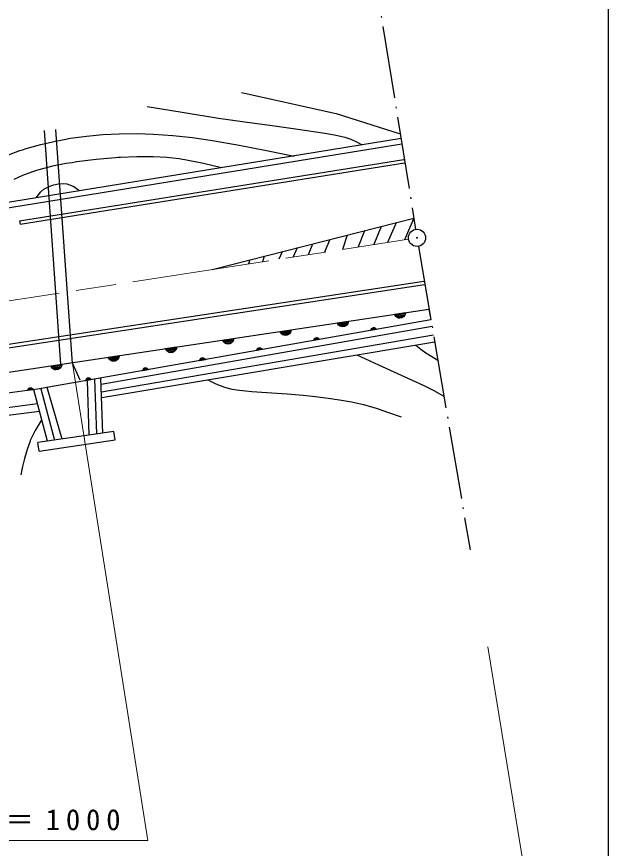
# Model space of a CAD drawing. Units: millimetres, scale not verified. Extents: x -1250 to 680000, y -1250 to 380000.
# Drawn here: x 527384 to 579000, y 245796 to 318302 of the extents above; entities that cross this region are included whole.
import ezdxf

# ---------------------------------------------------------------- set-up
doc = ezdxf.new("R2010")
doc.units = ezdxf.units.MM
doc.header["$LTSCALE"] = 1000
doc.linetypes.add('CHAIN', pattern=[18.5, 12, -1.5, 3.5, -1.5])
doc.linetypes.add('USER1', pattern=[8, 6.295082, -0.786885, 0.131148, -0.786885])
for name, color, linetype, lineweight in [('M-BGD', 7, 'Continuous', 25), ('M-BMK', 2, 'CHAIN', 13), ('M-BMK-OTRS', 5, 'Continuous', 25), ('M-BMK-SRVR', 3, 'Continuous', 25), ('M-OTRS', 6, 'Continuous', 25), ('M-STR-HTXT', 7, 'Continuous', 13), ('M-STR-STR3', 7, 'Continuous', 25), ('M-STR-STRC', 7, 'Continuous', 25), ('M-TTL-BAND', 7, 'Continuous', 25)]:
    doc.layers.add(name, color=color, linetype=linetype, lineweight=lineweight)
doc.styles.add('ＭＳ ゴシック', font='')
doc.styles.get('ＭＳ ゴシック').set_extended_font_data('MS Gothic')

msp = doc.modelspace()

# ---------------------------------------------------------------- linework, layer by layer
at = {"layer": 'M-BGD', "linetype": 'USER1'}
for p, q in [((558059, 325340), (562189, 299757)), ((562434, 298277), (566943, 271806))]:
    msp.add_line(p, q, dxfattribs=at)
at = {"layer": 'M-BGD'}
for p, q in [((546990, 311694), (555247, 309852)), ((538777, 310471), (541821, 309962)), ((541821, 309962), (544992, 309464)), ((555247, 309852), (560847, 308071)), ((544992, 309464), (547293, 309135)), ((547293, 309135), (549682, 308802)), ((531254, 287991), (529803, 308388)), ((532252, 288062), (530800, 308458)), ((549682, 308802), (551918, 308480)), ((551918, 308480), (554257, 308140)), ((560912, 307666), (487668, 295779)), ((529499, 307158), (530787, 307457)), ((530787, 307457), (531395, 307576)), ((531395, 307576), (532083, 307695)), ((532083, 307695), (533488, 307887)), ((533488, 307887), (534904, 308017)), ((534904, 308017), (536328, 308088)), ((536328, 308088), (537896, 308100)), ((537896, 308100), (538609, 308084)), ((538609, 308084), (539321, 308055)), ((539321, 308055), (541021, 307935)), ((541021, 307935), (542714, 307753)), ((542714, 307753), (544641, 307481)), ((544641, 307481), (546801, 307111)), ((554257, 308140), (555124, 308007)), ((555124, 308007), (556016, 307804)), ((556016, 307804), (556275, 307720)), ((556275, 307720), (556530, 307623)), ((556530, 307623), (557017, 307389)), ((527884, 306691), (528216, 306796)), ((528216, 306796), (529499, 307158)), ((546801, 307111), (549194, 306646)), ((557017, 307389), (557512, 307115)), ((526675, 306261), (527663, 306618)), ((527663, 306618), (527884, 306691)), ((536020, 305997), (534328, 305846)), ((536237, 306012), (536020, 305997)), ((536454, 306026), (536237, 306012)), ((537868, 306086), (536454, 306026)), ((539282, 306083), (537868, 306086)), ((540475, 306019), (539282, 306083)), ((541552, 305902), (540475, 306019)), ((549194, 306646), (551584, 306152)), ((530514, 305253), (529325, 304954)), ((531716, 305490), (530514, 305253)), ((532221, 305571), (531716, 305490)), ((532642, 305633), (532221, 305571)), ((534328, 305846), (532642, 305633)), ((541846, 305859), (541552, 305902)), ((542066, 305824), (541846, 305859)), ((543671, 305507), (542066, 305824)), ((545267, 305127), (543671, 305507)), ((528678, 304754), (527893, 304464)), ((529030, 304867), (528678, 304754)), ((529325, 304954), (529030, 304867)), ((527893, 304464), (527134, 304116)), ((529501, 303032), (529769, 303255)), ((529769, 303255), (530098, 303444)), ((530098, 303444), (530361, 303551)), ((530361, 303551), (530635, 303636)), ((530635, 303636), (531046, 303720)), ((531046, 303720), (531484, 303744)), ((531484, 303744), (531750, 303717)), ((531750, 303717), (532005, 303651)), ((532005, 303651), (532361, 303481)), ((532361, 303481), (532697, 303253)), ((532697, 303253), (532779, 303191)), ((532779, 303191), (532877, 303117)), ((529096, 302503), (529283, 302774)), ((529283, 302774), (529501, 303032)), ((534762, 286252), (563622, 291306)), ((534785, 285605), (563749, 290559)), ((534803, 285100), (563854, 289940)), ((562191, 289663), (562627, 289327)), ((562627, 289327), (563091, 288992)), ((557062, 288808), (558950, 287935)), ((563091, 288992), (563592, 288670)), ((563592, 288670), (564125, 288352)), ((532252, 288062), (532900, 286646)), ((558950, 287935), (560920, 287039)), ((533525, 286587), (533693, 281823)), ((534369, 281922), (534200, 286709)), ((534912, 282002), (534743, 286793)), ((544061, 286642), (544772, 286299)), ((560920, 287039), (561890, 286605)), ((561890, 286605), (562890, 286137)), ((530076, 281290), (528876, 285773)), ((529488, 285866), (530689, 281380)), ((531357, 281479), (530055, 285966)), ((544772, 286299), (545530, 286001)), ((545530, 286001), (546165, 285837)), ((546165, 285837), (546817, 285732)), ((546817, 285732), (547335, 285677)), ((547335, 285677), (547902, 285632)), ((562890, 286137), (563761, 285697)), ((563761, 285697), (564658, 285222)), ((547902, 285632), (548763, 285573)), ((548763, 285573), (549655, 285514)), ((549655, 285514), (550992, 285421)), ((550992, 285421), (552380, 285294)), ((552380, 285294), (553446, 285175)), ((553446, 285175), (554553, 285036)), ((554553, 285036), (555559, 284901)), ((491960, 279700), (529199, 284566)), ((555559, 284901), (556597, 284724)), ((556597, 284724), (557628, 284482)), ((557628, 284482), (558731, 284157)), ((492190, 279202), (529373, 283917)), ((558731, 284157), (559824, 283790)), ((559824, 283790), (560912, 283401)), ((529511, 283085), (529015, 282223)), ((529015, 282223), (528577, 281338)), ((535876, 282144), (529229, 281166)), ((535984, 281413), (535876, 282144)), ((528577, 281338), (528561, 281301)), ((529337, 280435), (535984, 281413)), ((528561, 281301), (528294, 280578)), ((529337, 280435), (529229, 281166)), ((528294, 280578), (528066, 279775)), ((528066, 279775), (527903, 279074)), ((527903, 279074), (527756, 278366))]:
    msp.add_line(p, q, dxfattribs=at)
at = {"layer": 'M-BMK'}
msp.add_line((464377, 283901), (561567, 298902), dxfattribs=at)
at = {"layer": 'M-BMK-OTRS'}
for p, q in [((560991, 307176), (487978, 295327)), ((478394, 280050), (563328, 292810)), ((560335, 292361), (561324, 292509)), ((560393, 292248), (560335, 292361)), ((560384, 292307), (561294, 292444)), ((560467, 292158), (560393, 292248)), ((561283, 292382), (560413, 292251)), ((560441, 292195), (561272, 292319)), ((561221, 292251), (560509, 292144)), ((561258, 292277), (561174, 292163)), ((561302, 292385), (561258, 292277)), ((561324, 292509), (561302, 292385)), ((555339, 291610), (556328, 291759)), ((555397, 291497), (555339, 291610)), ((555388, 291557), (556297, 291693)), ((555471, 291407), (555397, 291497)), ((556287, 291631), (555416, 291500)), ((555445, 291444), (556276, 291569)), ((556225, 291500), (555513, 291393)), ((556262, 291526), (556178, 291412)), ((556306, 291634), (556262, 291526)), ((556328, 291759), (556306, 291634)), ((560581, 292074), (560467, 292158)), ((560578, 292094), (561171, 292183)), ((560689, 292029), (560581, 292074)), ((561081, 292109), (560686, 292049)), ((560813, 292008), (560689, 292029)), ((560971, 292031), (560813, 292008)), ((561084, 292089), (560971, 292031)), ((561174, 292163), (561084, 292089)), ((550343, 290859), (551332, 291008)), ((550401, 290747), (550343, 290859)), ((550392, 290806), (551301, 290943)), ((551291, 290880), (550420, 290750)), ((550449, 290693), (551280, 290818)), ((551229, 290750), (550517, 290643)), ((551266, 290775), (551182, 290662)), ((551310, 290883), (551266, 290775)), ((551332, 291008), (551310, 290883)), ((555585, 291323), (555471, 291407)), ((555582, 291343), (556175, 291432)), ((555692, 291279), (555585, 291323)), ((556085, 291358), (555689, 291299)), ((555817, 291257), (555692, 291279)), ((555975, 291281), (555817, 291257)), ((556088, 291338), (555975, 291281)), ((556178, 291412), (556088, 291338)), ((545347, 290109), (546336, 290257)), ((545405, 289996), (545347, 290109)), ((545396, 290055), (546305, 290192)), ((546294, 290130), (545424, 289999)), ((545453, 289943), (546284, 290067)), ((546270, 290025), (546186, 289911)), ((546314, 290133), (546270, 290025)), ((546336, 290257), (546314, 290133)), ((550475, 290657), (550401, 290747)), ((550589, 290573), (550475, 290657)), ((550586, 290592), (551179, 290682)), ((550696, 290528), (550589, 290573)), ((551089, 290607), (550693, 290548)), ((550821, 290506), (550696, 290528)), ((550979, 290530), (550821, 290506)), ((551092, 290588), (550979, 290530)), ((551182, 290662), (551092, 290588)), ((540351, 289358), (541340, 289507)), ((540408, 289245), (540351, 289358)), ((540400, 289305), (541309, 289441)), ((541298, 289379), (540428, 289248)), ((540457, 289192), (541288, 289317)), ((541318, 289382), (541274, 289274)), ((541340, 289507), (541318, 289382)), ((545479, 289906), (545405, 289996)), ((545592, 289822), (545479, 289906)), ((546233, 289999), (545521, 289892)), ((545589, 289842), (546183, 289931)), ((545700, 289777), (545592, 289822)), ((546093, 289857), (545697, 289797)), ((545825, 289756), (545700, 289777)), ((545983, 289780), (545825, 289756)), ((546096, 289837), (545983, 289780)), ((546186, 289911), (546096, 289837)), ((535355, 288608), (536344, 288756)), ((535412, 288495), (535355, 288608)), ((535403, 288554), (536313, 288691)), ((536302, 288629), (535432, 288498)), ((536322, 288631), (536278, 288524)), ((536344, 288756), (536322, 288631)), ((540483, 289155), (540408, 289245)), ((540596, 289071), (540483, 289155)), ((541237, 289248), (540525, 289142)), ((540593, 289091), (541187, 289180)), ((540704, 289027), (540596, 289071)), ((541097, 289106), (540701, 289047)), ((540829, 289005), (540704, 289027)), ((540987, 289029), (540829, 289005)), ((541100, 289086), (540987, 289029)), ((541190, 289161), (541100, 289086)), ((541274, 289274), (541190, 289161)), ((530359, 287857), (531348, 288005)), ((530416, 287744), (530359, 287857)), ((530407, 287803), (531317, 287940)), ((531306, 287878), (530436, 287747)), ((531326, 287881), (531282, 287773)), ((531348, 288005), (531326, 287881)), ((535487, 288405), (535412, 288495)), ((535461, 288441), (536291, 288566)), ((535600, 288321), (535487, 288405)), ((536241, 288498), (535529, 288391)), ((535597, 288341), (536191, 288430)), ((535708, 288276), (535600, 288321)), ((536101, 288356), (535705, 288296)), ((535833, 288254), (535708, 288276)), ((535991, 288278), (535833, 288254)), ((536104, 288336), (535991, 288278)), ((536194, 288410), (536104, 288336)), ((536278, 288524), (536194, 288410)), ((530490, 287654), (530416, 287744)), ((530465, 287691), (531295, 287816)), ((530604, 287570), (530490, 287654)), ((531245, 287747), (530533, 287640)), ((530601, 287590), (531194, 287679)), ((530712, 287526), (530604, 287570)), ((531105, 287605), (530709, 287545)), ((530837, 287504), (530712, 287526)), ((530995, 287528), (530837, 287504)), ((531107, 287585), (530995, 287528)), ((531197, 287659), (531107, 287585)), ((531282, 287773), (531197, 287659))]:
    msp.add_line(p, q, dxfattribs=at)
at = {"layer": 'M-BMK-SRVR'}
msp.add_circle((562308, 299017), 750, dxfattribs=at)
at = {"layer": 'M-OTRS'}
for radius in [31.3, 25, 18.8, 12.5, 6.3]:
    msp.add_circle((562308, 299017), radius, dxfattribs=at)
at = {"layer": 'M-STR-HTXT'}
for p, q in [((532252, 288062), (538820, 246483)), ((573473, 232696), (568498, 263369)), ((538820, 246483), (501766, 246483))]:
    msp.add_line(p, q, dxfattribs=at)
at = {"layer": 'M-STR-STR3'}
for p, q in [((527634, 300498), (561156, 305852)), ((527681, 300201), (561204, 305556)), ((527634, 300498), (527681, 300201)), ((478696, 282470), (562909, 295245)), ((478741, 282174), (562954, 294948)), ((478394, 280050), (563328, 292810)), ((563328, 292810), (563502, 291863)), ((563328, 292810), (563502, 291863)), ((563502, 291863), (529199, 285816)), ((563502, 291863), (529199, 285816)), ((558767, 291028), (558275, 290942)), ((558275, 290942), (558284, 291004)), ((558284, 291004), (558305, 291059)), ((558288, 290985), (558741, 291064)), ((558714, 291100), (558301, 291027)), ((558305, 291059), (558346, 291117)), ((558323, 291072), (558678, 291135)), ((558346, 291117), (558390, 291155)), ((558631, 291167), (558355, 291118)), ((558390, 291155), (558445, 291185)), ((558409, 291158), (558567, 291186)), ((558445, 291185), (558524, 291199)), ((558524, 291199), (558587, 291190)), ((558587, 291190), (558641, 291169)), ((558641, 291169), (558699, 291128)), ((558699, 291128), (558737, 291084)), ((558737, 291084), (558767, 291028)), ((553794, 290152), (553301, 290065)), ((553301, 290065), (553310, 290127)), ((553310, 290127), (553331, 290182)), ((553314, 290108), (553767, 290188)), ((553740, 290223), (553327, 290151)), ((553331, 290182), (553372, 290240)), ((553349, 290195), (553704, 290258)), ((553372, 290240), (553416, 290278)), ((553657, 290290), (553382, 290241)), ((553416, 290278), (553471, 290308)), ((553436, 290281), (553593, 290309)), ((553471, 290308), (553550, 290322)), ((553550, 290322), (553613, 290313)), ((553613, 290313), (553667, 290292)), ((553667, 290292), (553725, 290251)), ((553725, 290251), (553763, 290207)), ((553763, 290207), (553794, 290152)), ((548337, 289250), (548358, 289305)), ((548340, 289231), (548793, 289311)), ((548766, 289347), (548353, 289274)), ((548358, 289305), (548398, 289363)), ((548375, 289318), (548730, 289381)), ((548398, 289363), (548442, 289401)), ((548684, 289413), (548408, 289365)), ((548442, 289401), (548498, 289431)), ((548462, 289405), (548619, 289432)), ((548498, 289431), (548577, 289445)), ((548577, 289445), (548639, 289436)), ((548639, 289436), (548694, 289415)), ((548694, 289415), (548751, 289374)), ((548751, 289374), (548790, 289330)), ((548790, 289330), (548820, 289275)), ((548820, 289275), (548327, 289188)), ((548327, 289188), (548337, 289250)), ((543846, 288398), (543353, 288311)), ((543353, 288311), (543363, 288374)), ((543363, 288374), (543384, 288428)), ((543366, 288354), (543819, 288434)), ((543793, 288470), (543379, 288397)), ((543384, 288428), (543424, 288486)), ((543402, 288441), (543756, 288504)), ((543424, 288486), (543468, 288524)), ((543710, 288536), (543434, 288488)), ((543468, 288524), (543524, 288554)), ((543488, 288528), (543645, 288555)), ((543524, 288554), (543603, 288568)), ((543603, 288568), (543665, 288559)), ((543665, 288559), (543720, 288538)), ((543720, 288538), (543778, 288497)), ((543778, 288497), (543816, 288453)), ((543816, 288453), (543846, 288398)), ((538872, 287521), (538380, 287434)), ((538380, 287434), (538389, 287497)), ((538389, 287497), (538410, 287551)), ((538392, 287477), (538845, 287557)), ((538819, 287593), (538405, 287520)), ((538410, 287551), (538450, 287609)), ((538428, 287564), (538782, 287627)), ((538450, 287609), (538494, 287647)), ((538736, 287659), (538460, 287611)), ((538494, 287647), (538550, 287677)), ((538514, 287651), (538672, 287678)), ((538550, 287677), (538629, 287691)), ((538629, 287691), (538691, 287682)), ((538691, 287682), (538746, 287661)), ((538746, 287661), (538804, 287621)), ((538804, 287621), (538842, 287577)), ((538842, 287577), (538872, 287521)), ((533898, 286644), (533406, 286557)), ((533406, 286557), (533415, 286620)), ((533415, 286620), (533436, 286674)), ((533419, 286600), (533872, 286680)), ((533845, 286716), (533431, 286643)), ((533436, 286674), (533476, 286732)), ((533454, 286688), (533809, 286750)), ((533476, 286732), (533521, 286770)), ((533762, 286782), (533486, 286734)), ((533521, 286770), (533576, 286801)), ((533540, 286774), (533698, 286802)), ((533576, 286801), (533655, 286814)), ((533655, 286814), (533718, 286805)), ((533718, 286805), (533772, 286784)), ((533772, 286784), (533830, 286744)), ((533830, 286744), (533868, 286700)), ((533868, 286700), (533898, 286644)), ((529199, 285816), (493526, 281132)), ((529199, 285816), (493526, 281132)), ((528842, 285769), (528346, 285704)), ((528346, 285704), (528358, 285766)), ((528358, 285766), (528382, 285819)), ((528361, 285746), (528817, 285806)), ((528792, 285843), (528375, 285788)), ((528382, 285819), (528425, 285875)), ((528400, 285832), (528757, 285878)), ((528425, 285875), (528470, 285911)), ((528712, 285913), (528434, 285877)), ((528470, 285911), (528527, 285939)), ((528490, 285914), (528649, 285935)), ((528527, 285939), (528606, 285950)), ((528606, 285950), (528668, 285938)), ((528668, 285938), (528722, 285914)), ((528722, 285914), (528778, 285871)), ((528778, 285871), (528814, 285826)), ((528814, 285826), (528842, 285769))]:
    msp.add_line(p, q, dxfattribs=at)
at = {"layer": 'M-STR-STRC'}
for p, q in [((544437, 296258), (562033, 300723)), ((560487, 300330), (559726, 298618)), ((562033, 300723), (561203, 298846)), ((557741, 299634), (557177, 298225)), ((559168, 299996), (558529, 298433)), ((554717, 298867), (554237, 297771)), ((556225, 299249), (555802, 298012)), ((551849, 298139), (551507, 297349)), ((553195, 298480), (552806, 297550)), ((548981, 297411), (548837, 296937)), ((550557, 297811), (550268, 297158)), ((547716, 297090), (547622, 296750))]:
    msp.add_line(p, q, dxfattribs=at)
at = {"layer": 'M-TTL-BAND'}
msp.add_line((579000, 20000), (579000, 370000), dxfattribs=at)

# ---------------------------------------------------------------- texts
at = {"layer": 'M-STR-HTXT', "insert": (502602, 246885), "char_height": 1833, "attachment_point": 7, "style": 'ＭＳ ゴシック'}
msp.add_mtext('\\T1.41;土管\u3000L=33.0φ＝1000', dxfattribs=at)

doc.saveas('drawing.dxf')
